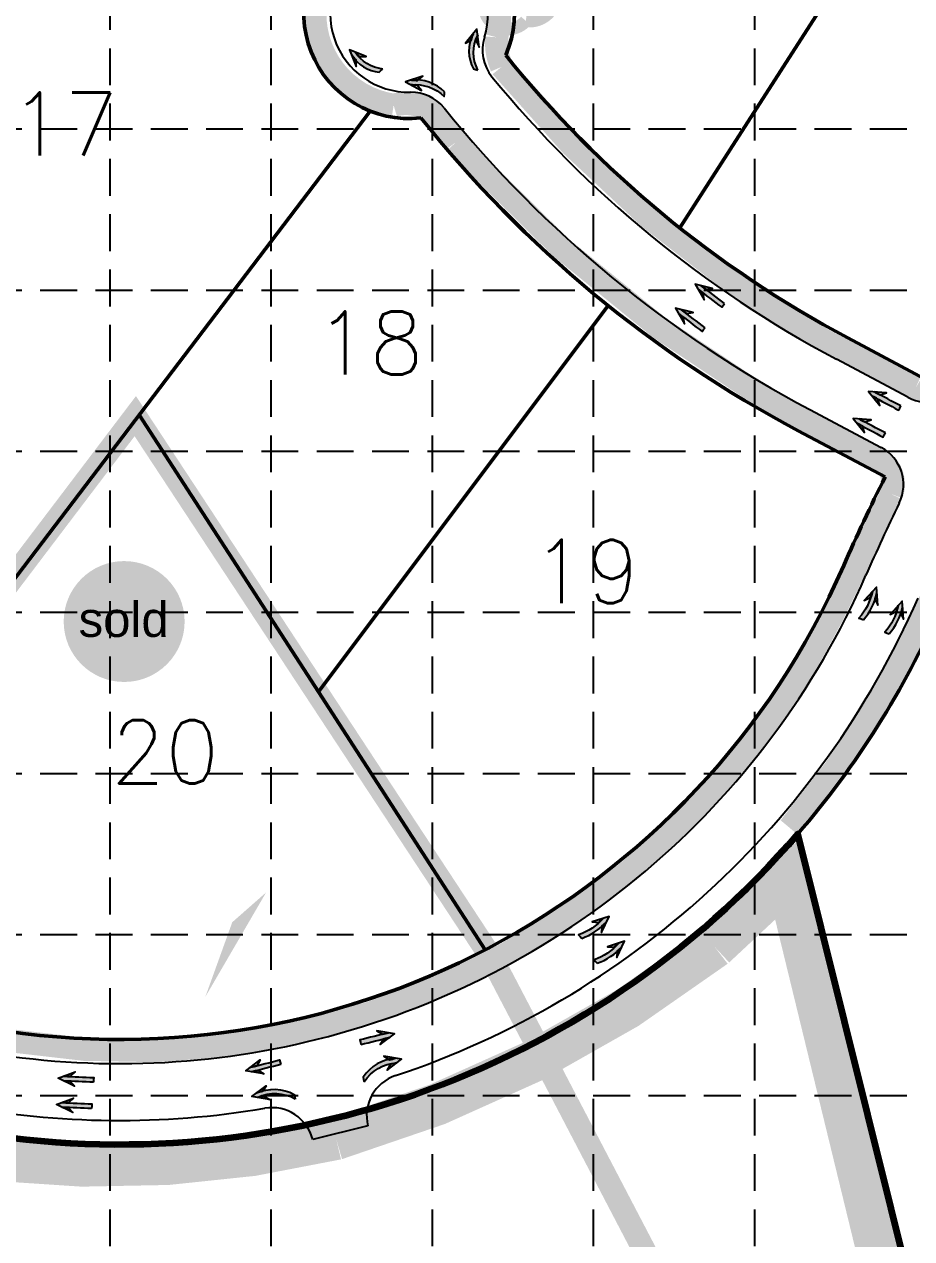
# Model space of a CAD drawing. Header units: feet. Extents: x 3975 to 8879, y 4296 to 7363.
# Drawn here: x 6463 to 6884, y 5379 to 5956 of the extents above; entities that cross this region are included whole.
import ezdxf
from ezdxf.enums import TextEntityAlignment as Align

# ---------------------------------------------------------------- set-up
doc = ezdxf.new("R2010")
doc.units = ezdxf.units.FT
doc.header["$LTSCALE"] = 100
doc.header["$MEASUREMENT"] = 0
for name, pattern in [('BORDER2', [0.875, 0.25, -0.125, 0.25, -0.125, 0, -0.125]), ('DASHED', [0.75, 0.5, -0.25]), ('HIDDEN', [0.375, 0.25, -0.125]), ('PHANTOM', [2.5, 1.25, -0.25, 0.25, -0.25, 0.25, -0.25]), ('PHANTOM2', [1.25, 0.625, -0.125, 0.125, -0.125, 0.125, -0.125])]:
    doc.linetypes.add(name, pattern=pattern)
for name, color, linetype in [('BASE', 7, 'Continuous'), ('E-Storm-Flow Arrows-Phase 2', 7, 'Continuous'), ('EROSION BLANKET', 84, 'Continuous'), ('grid', 254, 'HIDDEN'), ('LIMITS OF DISTURBANCE', 1, 'DASHED'), ('P-Paving-BOC', 7, 'Continuous'), ('P-Storm-Drainage Area-Paving Flow Arrows', 7, 'Continuous'), ('P-Survey-Lot No', 150, 'Continuous'), ('P-Survey-Phase Lines', 150, 'Continuous'), ('SILT FENCE', 200, 'Continuous')]:
    doc.layers.add(name, color=color, linetype=linetype)
for name, color, linetype, lineweight in [('P-Survey-Boundary', 150, 'PHANTOM', 90), ('P-Survey-Lot Lines', 150, 'BORDER2', 50), ('P-Survey-ROW', 150, 'PHANTOM2', 50)]:
    doc.layers.add(name, color=color, linetype=linetype, lineweight=lineweight)
doc.styles.add('L100', font='simplex', dxfattribs={"height": 4})
doc.styles.add('ryland', font='ARIAL.TTF', dxfattribs={"height": 25})

# ---------------------------------------------------------------- blocks, each defined once
blk = doc.blocks.new('Sold')
h = blk.add_hatch(color=7)
h.paths.add_polyline_path([(38.78496247210744, 18.77409050585028, 1), (0.5207856342430404, 18.77409050585028, 1)])
h.paths.add_polyline_path([(2.416219880599712, 10.89449421479345), (36.58703529336928, 10.89449421479345), (36.58703529336928, 27.85845966292506), (2.416219880599712, 27.85845966292506)], flags=24)
at = {"layer": 'BASE', "color": 7, "style": 'ryland'}
blk.add_text('sold', height=11.12714691139804, dxfattribs=at).set_placement((19.50162758698563, 13.90398517682713), align=Align.CENTER)

msp = doc.modelspace()

# ---------------------------------------------------------------- hatches: boundary and pattern name
at = {"layer": 'P-Storm-Drainage Area-Paving Flow Arrows'}
h = msp.add_hatch(color=256, dxfattribs=at)
edge = h.paths.add_edge_path()
edge.add_arc((6694.224054612626, 5942.391969684419), 17.84776077850132, 152.613226998753, 208.0164145558886, ccw=False)
edge.add_arc((-25617.3988731637, 15098.76390264192), 33566.44135351207, 344.17948804407484, 344.18459592013085, ccw=False)
edge.add_line((6677.560962125134, 5947.722739154216), (6679.109435160784, 5944.942949367585))
edge.add_line((6679.109435160784, 5944.942949367585), (6678.018042358291, 5953.440896869814))
edge.add_line((6678.018042358291, 5953.440896869814), (6672.617040927361, 5946.789924494057))
edge.add_line((6672.617040927361, 5946.789924494057), (6675.396830713993, 5948.338397529707))
edge.add_arc((-25619.56300456464, 15099.37956105822), 33566.44135351338, 344.1794880440031, 344.1845959200591)
edge.add_arc((6692.105351657761, 5943.007877676297), 17.88799533007807, 152.6808701775856, 207.9487713770263)
edge.add_line((6676.303686918809, 5934.624097597679), (6677.385752624382, 5934.316268409937))
edge.add_line((6677.385752624382, 5934.316268409937), (6678.46781832995, 5934.008439222191))
h = msp.add_hatch(color=256, dxfattribs=at)
edge = h.paths.add_edge_path()
edge.add_arc((6635.126312894874, 5952.241385995259), 17.79009392633038, 212.7399473470322, 263.9916581824224, ccw=False)
edge.add_arc((-17383.11278063915, -17521.15551953372), 33566.44135350981, 44.34370937089312, 44.348817246949125, ccw=False)
edge.add_line((6622.254144263635, 5940.48005728395), (6625.435876379046, 5940.440298690459))
edge.add_line((6625.435876379046, 5940.440298690459), (6617.521304684009, 5943.7214272896))
edge.add_line((6617.521304684009, 5943.7214272896), (6620.60364031569, 5935.727338407579))
edge.add_line((6620.60364031569, 5935.727338407579), (6620.643398909182, 5938.90907052299))
edge.add_arc((-17384.7235260344, -17522.72650624367), 33566.44135350334, 44.34370937078217, 44.34881724683819)
edge.add_arc((6633.542776536059, 5950.714567734572), 17.8368819593057, 212.8120173273835, 263.9195882020276)
edge.add_line((6631.653420470867, 5932.978032230445), (6632.458793148091, 5933.763525610929))
edge.add_line((6632.458793148091, 5933.763525610929), (6633.264165825318, 5934.549018991407))
h = msp.add_hatch(color=256, dxfattribs=at)
edge = h.paths.add_edge_path()
edge.add_arc((6648.803943745814, 5909.839645575647), 19.56237208706236, 45.01619151302741, 95.63112107069507)
edge.add_arc((3946.23783035243, -27528.31473310143), 33566.44135350864, 85.38007224274997, 85.38518011880598, ccw=False)
edge.add_line((6649.867127515768, 5929.066720952242), (6652.293188989091, 5931.12565896191))
edge.add_line((6652.293188989091, 5931.12565896191), (6644.169097296114, 5928.404375411064))
edge.add_line((6644.169097296114, 5928.404375411064), (6651.742503793607, 5924.398159737422))
edge.add_line((6651.742503793607, 5924.398159737422), (6649.683565783939, 5926.824221210747))
edge.add_arc((3946.054268600198, -27530.55723284293), 33566.44135351027, 85.38007224271522, 85.38518011877123)
edge.add_arc((6648.638632141959, 5907.648182852266), 19.51338588243422, 44.948159099976294, 95.69915348373331, ccw=False)
edge.add_line((6662.449158369719, 5921.433740291453), (6662.540939235629, 5922.554990162203))
edge.add_line((6662.540939235629, 5922.554990162203), (6662.632720101545, 5923.676240032949))
h = msp.add_hatch(color=256, dxfattribs=at)
edge = h.paths.add_edge_path()
edge.add_arc((14597.65730924017, 16045.3489580001), 12859.4581622448, 232.58420089303678, 232.64715304939278, ccw=False)
edge.add_arc((-13530.18861194645, -20889.51970881973), 33566.44135350855, 52.751453849354675, 52.75656172541068, ccw=False)
edge.add_line((6786.698553794438, 5829.950365137237), (6789.85190386538, 5830.376256355839))
edge.add_line((6789.85190386538, 5830.376256355839), (6781.542637469422, 5832.464878380275))
edge.add_line((6781.542637469422, 5832.464878380275), (6785.760715586871, 5825.00739442152))
edge.add_line((6785.760715586871, 5825.00739442152), (6785.334824368269, 5828.160744492464))
edge.add_arc((-13531.55234140323, -20891.30932943389), 33566.44135350271, 52.75145384928143, 52.75656172533745)
edge.add_arc((2041.904395683516, -386.2149109344923), 7817.833291965838, 52.563902351555214, 52.66745159085241, ccw=False)
edge.add_line((6794.179333952025, 5821.393347652261), (6794.861198665108, 5822.28815797465))
edge.add_line((6794.861198665108, 5822.28815797465), (6795.543063378193, 5823.182968297034))
h = msp.add_hatch(color=256, dxfattribs=at)
edge = h.paths.add_edge_path()
edge.add_arc((14588.36371431676, 16033.85517239005), 12859.45816224546, 232.584200893039, 232.647153049395, ccw=False)
edge.add_arc((-13539.48220688006, -20901.01349443061), 33566.44135351472, 52.75145384934069, 52.75656172539681, ccw=False)
edge.add_line((6777.404958871032, 5818.456579526352), (6780.558308941974, 5818.882470744955))
edge.add_line((6780.558308941974, 5818.882470744955), (6772.249042546016, 5820.97109276939))
edge.add_line((6772.249042546016, 5820.97109276939), (6776.467120663465, 5813.513608810636))
edge.add_line((6776.467120663465, 5813.513608810636), (6776.041229444862, 5816.666958881578))
edge.add_arc((-13540.84593633683, -20902.80311505498), 33566.441353517, 52.75145384927812, 52.75656172533413)
edge.add_arc((2032.610800759607, -397.7086965463841), 7817.833291966944, 52.56390235155669, 52.66745159085389, ccw=False)
edge.add_line((6784.885739028619, 5809.899562041375), (6785.567603741702, 5810.794372363765))
edge.add_line((6785.567603741702, 5810.794372363765), (6786.249468454787, 5811.689182686149))
h = msp.add_hatch(color=256, dxfattribs=at)
edge = h.paths.add_edge_path()
edge.add_arc((12921.80274703113, 17125.88589020645), 12859.45816224492, 241.9093667417545, 241.9723188981105, ccw=False)
edge.add_arc((-8849.49869358019, -23878.63426529996), 33566.44135350897, 62.076619698061506, 62.08172757411751, ccw=False)
edge.add_line((6869.343808397037, 5779.821114854145), (6872.386475567327, 5780.752337969641))
edge.add_line((6872.386475567327, 5780.752337969641), (6863.848584526105, 5781.46694735119))
edge.add_line((6863.848584526105, 5781.46694735119), (6869.219309485136, 5774.79150254096))
edge.add_line((6869.219309485136, 5774.79150254096), (6868.28808636964, 5777.834169711251))
edge.add_arc((-8850.554415648396, -23880.62121042244), 33566.44135351005, 62.07661969798366, 62.0817275740397)
edge.add_arc((3194.504194417305, -1123.028742546804), 7817.833291966577, 61.889068200267616, 61.992617439564924, ccw=False)
edge.add_line((6878.112283014575, 5772.589346544393), (6878.640144028271, 5773.582819115843))
edge.add_line((6878.640144028271, 5773.582819115843), (6879.16800504197, 5774.576291687288))
h = msp.add_hatch(color=256, dxfattribs=at)
edge = h.paths.add_edge_path()
edge.add_arc((12914.49439182301, 17113.03809045624), 12859.45816224492, 241.9093667417545, 241.9723188981105, ccw=False)
edge.add_arc((-8856.807048788305, -23891.48206505016), 33566.44135350897, 62.076619698061506, 62.08172757411751, ccw=False)
edge.add_line((6862.035453188922, 5766.97331510394), (6865.078120359211, 5767.904538219436))
edge.add_line((6865.078120359211, 5767.904538219436), (6856.54022931799, 5768.619147600985))
edge.add_line((6856.54022931799, 5768.619147600985), (6861.910954277021, 5761.943702790755))
edge.add_line((6861.910954277021, 5761.943702790755), (6860.979731161525, 5764.986369961046))
edge.add_arc((-8857.86277085651, -23893.46901017265), 33566.44135351005, 62.07661969798366, 62.0817275740397)
edge.add_arc((3187.19583920919, -1135.876542297009), 7817.833291966577, 61.889068200267616, 61.992617439564924, ccw=False)
edge.add_line((6870.80392780646, 5759.741546794188), (6871.331788820155, 5760.735019365638))
edge.add_line((6871.331788820155, 5760.735019365638), (6871.859649833855, 5761.728491937083))
h = msp.add_hatch(color=256, dxfattribs=at)
edge = h.paths.add_edge_path()
edge.add_arc((6840.383875810788, 5691.479915751052), 27.99440703158323, 318.7995526938338, 348.1106776226411)
edge.add_arc((-24873.45880487489, 16603.58259635678), 33566.4413535413, 341.0134751580748, 341.01858303413087, ccw=False)
edge.add_line((6866.804283800646, 5682.882792663408), (6868.196867745575, 5680.021724688627))
edge.add_line((6868.196867745575, 5680.021724688627), (6867.576475858032, 5688.566978570509))
edge.add_line((6867.576475858032, 5688.566978570509), (6861.816389866005, 5682.224450733407))
edge.add_line((6861.816389866005, 5682.224450733407), (6864.677457840791, 5683.617034678333))
edge.add_arc((-24875.58563081434, 16604.31683841251), 33566.44135353528, 341.0134751579976, 341.0185830340536)
edge.add_arc((6838.396284525621, 5692.144601675724), 27.84385707623059, 318.7185213408792, 348.19170897553494, ccw=False)
edge.add_line((6859.320315109063, 5673.774372471255), (6860.383728088997, 5673.407251463794))
edge.add_line((6860.383728088997, 5673.407251463794), (6861.447141068923, 5673.040130456332))
h = msp.add_hatch(color=256, dxfattribs=at)
edge = h.paths.add_edge_path()
edge.add_arc((6852.613090059752, 5684.812687592801), 27.99440703158186, 318.7995526938313, 348.1106776226385)
edge.add_arc((-24861.22959062593, 16596.91536820873), 33566.44135354461, 341.0134751580583, 341.01858303411433, ccw=False)
edge.add_line((6879.033498049607, 5676.215564505155), (6880.426081994537, 5673.354496530374))
edge.add_line((6880.426081994537, 5673.354496530374), (6879.805690106993, 5681.899750412258))
edge.add_line((6879.805690106993, 5681.899750412258), (6874.045604114967, 5675.557222575155))
edge.add_line((6874.045604114967, 5675.557222575155), (6876.906672089753, 5676.949806520082))
edge.add_arc((-24863.35641654498, 16597.64961025426), 33566.44135351598, 341.0134751579863, 341.0185830340423)
edge.add_arc((6850.625498774583, 5685.477373517469), 27.84385707622933, 318.718521340882, 348.19170897553823, ccw=False)
edge.add_line((6871.549529358025, 5667.107144313002), (6872.612942337959, 5666.740023305541))
edge.add_line((6872.612942337959, 5666.740023305541), (6873.676355317885, 5666.372902298081))
h = msp.add_hatch(color=256, dxfattribs=at)
edge = h.paths.add_edge_path()
edge.add_arc((6718.59393805306, 5548.239266418341), 27.994407031583, 289.0715776302445, 318.3827025590519)
edge.add_arc((-15410.25083296331, 30750.54137530481), 33566.44135354068, 311.2855000944742, 311.2906079705302, ccw=False)
edge.add_line((6737.273978109184, 5527.672191097911), (6737.064529201475, 5524.497111389454))
edge.add_line((6737.064529201475, 5524.497111389454), (6740.763231179204, 5532.225361752888))
edge.add_line((6740.763231179204, 5532.225361752888), (6732.616083000352, 5529.573904313707))
edge.add_line((6732.616083000352, 5529.573904313707), (6735.791162708811, 5529.364455405994))
edge.add_arc((-15411.73364832287, 30752.2336396333), 33566.44135352909, 311.2855000943988, 311.2906079704548)
edge.add_arc((6717.197540918629, 5549.802084878136), 27.84385707622947, 288.9905462772943, 318.46373391195027, ccw=False)
edge.add_line((6726.258270057835, 5523.473705430334), (6726.999677758027, 5522.627573276292))
edge.add_line((6726.999677758027, 5522.627573276292), (6727.741085458214, 5521.781441122253))
h = msp.add_hatch(color=256, dxfattribs=at)
edge = h.paths.add_edge_path()
edge.add_arc((6725.907496031568, 5536.385259409899), 27.994407031583, 289.0715776302445, 318.3827025590519)
edge.add_arc((-15402.9372749848, 30738.68736829637), 33566.44135354068, 311.2855000944742, 311.2906079705302, ccw=False)
edge.add_line((6744.587536087693, 5515.818184089469), (6744.378087179984, 5512.643104381013))
edge.add_line((6744.378087179984, 5512.643104381013), (6748.076789157712, 5520.371354744446))
edge.add_line((6748.076789157712, 5520.371354744446), (6739.92964097886, 5517.719897305265))
edge.add_line((6739.92964097886, 5517.719897305265), (6743.104720687319, 5517.510448397552))
edge.add_arc((-15404.42009034437, 30740.37963262486), 33566.44135352909, 311.2855000943988, 311.2906079704548)
edge.add_arc((6724.511098897137, 5537.948077869694), 27.84385707622947, 288.9905462772943, 318.46373391195027, ccw=False)
edge.add_line((6733.571828036344, 5511.619698421892), (6734.313235736536, 5510.77356626785))
edge.add_line((6734.313235736536, 5510.77356626785), (6735.054643436722, 5509.927434113811))
h = msp.add_hatch(color=256, dxfattribs=at)
edge = h.paths.add_edge_path()
edge.add_arc((9732.55978004439, -7006.474086672412), 12859.45816224465, 103.93078166689162, 103.99373382324751, ccw=False)
edge.add_arc((-1542.423104856461, 38029.4560197231), 33566.44135352705, 284.0980346231889, 284.1031424992449, ccw=False)
edge.add_line((6633.749179809884, 5474.023417602378), (6632.112167059622, 5471.294830192107))
edge.add_line((6632.112167059622, 5471.294830192107), (6638.933286345544, 5476.479285967521))
edge.add_line((6638.933286345544, 5476.479285967521), (6630.474805069611, 5477.843230432907))
edge.add_line((6630.474805069611, 5477.843230432907), (6633.20339247988, 5476.206217682641))
edge.add_arc((-1542.968892155859, 38031.63881980336), 33566.44135351959, 284.0980346231382, 284.1031424991942)
edge.add_arc((4742.94286068483, 13062.08204981293), 7817.833291967428, 283.9104831253941, 284.0140323646914, ccw=False)
edge.add_line((6622.394120814995, 5473.526169950846), (6622.667014480003, 5472.43476991071))
edge.add_line((6622.667014480003, 5472.43476991071), (6622.939908145005, 5471.343369870579))
h = msp.add_hatch(color=256, dxfattribs=at)
edge = h.paths.add_edge_path()
edge.add_arc((6641.286573970077, 5442.652616279553), 20.05871323974239, 93.80411992801822, 146.7468299279351, ccw=False)
edge.add_arc((-1539.118779100359, 38017.3707072255), 33566.44135350725, 284.09803462319735, 284.10314249925335, ccw=False)
edge.add_line((6637.053505565986, 5461.938105125187), (6635.416492815724, 5459.209517714915))
edge.add_line((6635.416492815724, 5459.209517714915), (6642.237612101645, 5464.393973490329))
edge.add_line((6642.237612101645, 5464.393973490329), (6633.779130825713, 5465.757917955715))
edge.add_line((6633.779130825713, 5465.757917955715), (6636.507718235981, 5464.12090520545))
edge.add_arc((-1539.66456640996, 38019.55350732616), 33566.44135352207, 284.0980346231551, 284.1031424992111)
edge.add_arc((6640.766571647512, 5444.791247216655), 20.10450871398841, 93.86909122421561, 146.6818586316943)
edge.add_line((6623.966570981851, 5455.834401125961), (6624.239464646858, 5454.743001085826))
edge.add_line((6624.239464646858, 5454.743001085826), (6624.51235831186, 5453.651601045695))
h = msp.add_hatch(color=256, dxfattribs=at)
edge = h.paths.add_edge_path()
edge.add_arc((9710.876792712403, -7011.892869100247), 12859.45816224404, 104.0689819833824, 104.1319341397383)
edge.add_arc((-1526.305968711233, 38033.48384358834), 33566.44135351382, 283.9595733073993, 283.9646811834553)
edge.add_line((6574.072882765269, 5459.109749809735), (6576.801067666245, 5457.472066340289))
edge.add_line((6576.801067666245, 5457.472066340289), (6568.342921944364, 5458.838090112929))
edge.add_line((6568.342921944364, 5458.838090112929), (6575.165315518949, 5464.020868895921))
edge.add_line((6575.165315518949, 5464.020868895921), (6573.527632049507, 5461.292683994942))
edge.add_arc((-1526.851219437197, 38035.66677778374), 33566.44135352618, 283.95957330741203, 283.96468118346803, ccw=False)
edge.add_arc((4672.873863220374, 13044.5711484587), 7817.833291967667, 284.0486834419331, 284.1522326812304)
edge.add_line((6584.326887670585, 5464.012810425934), (6584.599513028463, 5462.921343333325))
edge.add_line((6584.599513028463, 5462.921343333325), (6584.872138386345, 5461.829876240721))
h = msp.add_hatch(color=256, dxfattribs=at)
edge = h.paths.add_edge_path()
edge.add_arc((5907.764829386829, -7392.557982479745), 12859.45816224157, 87.37815083907608, 87.4411029954321)
edge.add_arc((8081.380068114127, 38982.38823198745), 33566.44135350649, 267.2687421630663, 267.2738500391223)
edge.add_line((6484.88150339738, 5453.934979991949), (6487.02439114116, 5451.582740183265))
edge.add_line((6487.02439114116, 5451.582740183265), (6479.314931973027, 5455.320451961194))
edge.add_line((6479.314931973027, 5455.320451961194), (6487.338419238514, 5458.325431511964))
edge.add_line((6487.338419238514, 5458.325431511964), (6484.986179429832, 5456.18254376818))
edge.add_arc((8081.484744126175, 38984.63579577389), 33566.44135351571, 267.26874216310193, 267.27385003915794, ccw=False)
edge.add_arc((6842.382335974468, 13265.84738970345), 7817.833291966761, 267.357852297625, 267.4614015369223)
edge.add_line((6496.11168586843, 5455.686442715293), (6496.0593478522, 5454.562660827172))
edge.add_line((6496.0593478522, 5454.562660827172), (6496.007009835972, 5453.43887893906))
h = msp.add_hatch(color=256, dxfattribs=at)
edge = h.paths.add_edge_path()
edge.add_arc((6582.179645351863, 5427.881239010676), 20.05871323974261, 61.31588587869461, 114.25859587861)
edge.add_arc((-1523.536428140286, 38021.26488326202), 33566.44135351136, 283.9595733073824, 283.9646811834384)
edge.add_line((6576.842423326013, 5446.890789483415), (6579.570608226989, 5445.253106013968))
edge.add_line((6579.570608226989, 5445.253106013968), (6571.112462505108, 5446.619129786609))
edge.add_line((6571.112462505108, 5446.619129786609), (6577.934856079693, 5451.801908569601))
edge.add_line((6577.934856079693, 5451.801908569601), (6576.297172610251, 5449.073723668623))
edge.add_arc((-1524.081678876453, 38023.44781745743), 33566.44135352618, 283.95957330741203, 283.96468118346803, ccw=False)
edge.add_arc((6581.632419922424, 5430.013066637381), 20.10450871398872, 61.38085717493368, 114.1936245824117, ccw=False)
edge.add_line((6591.262181446674, 5447.66126664806), (6591.534806804552, 5446.569799555451))
edge.add_line((6591.534806804552, 5446.569799555451), (6591.807432162433, 5445.478332462847))
h = msp.add_hatch(color=256, dxfattribs=at)
edge = h.paths.add_edge_path()
edge.add_arc((5906.908311101317, -7405.057571386715), 12859.45816224326, 87.37815083907276, 87.44110299542874)
edge.add_arc((8080.523549819241, 38969.88864308214), 33566.44135350599, 267.2687421630837, 267.2738500391397)
edge.add_line((6484.024985112696, 5441.435391086638), (6486.167872856478, 5439.083151277954))
edge.add_line((6486.167872856478, 5439.083151277954), (6478.458413688345, 5442.820863055883))
edge.add_line((6478.458413688345, 5442.820863055883), (6486.481900953831, 5445.825842606653))
edge.add_line((6486.481900953831, 5445.825842606653), (6484.129661145149, 5443.682954862867))
edge.add_arc((8080.628225851693, 38972.13620687877), 33566.44135352638, 267.26874216308534, 267.2738500391414, ccw=False)
edge.add_arc((6841.525817689785, 13253.34780079864), 7817.833291967262, 267.3578522976252, 267.4614015369225)
edge.add_line((6495.255167583747, 5443.186853809981), (6495.202829567516, 5442.063071921863))
edge.add_line((6495.202829567516, 5442.063071921863), (6495.15049155129, 5440.939290033747))

# ---------------------------------------------------------------- linework, layer by layer
at = {"layer": 'BASE', "color": 170, "const_width": 6}
msp.add_lwpolyline([(6681.637006477639, 5966.914305297488, 0.5205670505517462), (6681.637006477639, 5966.914305297488, 0.7651954600696135), (6701.194511132018, 5957.426266779195, 0.4178788784126488), (6715.238447475322, 5968.011930244267, 0.6649002420699669), (6704.453051895891, 5987.695851335381, 0.744833174426672), (6690.922884082122, 6008.852488308357, 0.9756416855879776), (6668.661262124866, 6011.456299726133, 0.5205670505517462), (6655.607145737563, 5996.589687125873, 0.5205670505517462), (6665.279359703204, 5986.067975822742, 0.5402640007904789), (6681.637006477639, 5966.914305297488)], format="xyb", close=True, dxfattribs=at)
at = {"layer": 'E-Storm-Flow Arrows-Phase 2', "elevation": 57036.42817382812}
for points in [[(6916.226238889591, 5940.429562985402, 0, 10.00000022769335, 0), (6902.557524801564, 5913.724390075186, 0, 0, 0), (6882.923809716352, 5875.365130173785, 0, 0, 0)], [(6860.278002728252, 5815.017048202848, 0, 10.00000022769336, 0), (6858.653949754884, 5785.061039508023, 0, 0, 0), (6856.329242880511, 5742.181317920366, 0, 0, 0)], [(6825.031976621119, 5803.521413204699, 0, 10.00000022769335, 0), (6803.258165004723, 5782.884040971819, 0, 0, 0), (6771.982303146591, 5753.240558496549, 0, 0, 0)], [(6713.194173612069, 5688.511644986843, 0, 10.00000022769335, 0), (6691.420361995673, 5667.874272753962, 0, 0, 0), (6660.144500137541, 5638.230790278692, 0, 0, 0)], [(6849.922653413774, 5655.45396933251, 0, 10.00000022769336, 0), (6848.298600440407, 5625.497960637685, 0, 0, 0), (6845.973893566033, 5582.618239050028, 0, 0, 0)], [(6617.807319163982, 5553.992940575972, 0, 10.00000022769336, 0), (6635.242594348965, 5529.57960028406, 0, 0, 0), (6660.199849280775, 5494.633782054188, 0, 0, 0)], [(6577.946536793408, 5543.579518724426, 0, 10.00000022769335, 0), (6558.399822118675, 5519.789847179119, 0, 0, 0), (6544.419123351403, 5481.019407971304, 0, 0, 0)]]:
    msp.add_lwpolyline(points, format="xyseb", dxfattribs=at)
at = {"layer": 'EROSION BLANKET', "color": 84, "linetype": 'ByBlock', "const_width": 11}
for points in [[(7211.571171779293, 6218.541745579134), (7205.28218944658, 6211.527739420142), (6974.926504297631, 5895.087396278102, 0.01750171257554338), (6905.255232754504, 5791.980944395898, -0.5355120632048825), (6886.208421930094, 5783.229349826379, -0.1144008553294668), (6689.698143987471, 5935.551885991601, -0.1190040965471974), (6687.353867256954, 5949.609210210072, 2.61140090927186), (6638.45132078498, 5917.327234834493, -0.3043115888130599), (6659.701508947192, 5910.855285824149, -0.3451952699390871)], [(7568.590705241111, 5686.998422288889), (7569.872894261442, 5694.943283857099, 0.3339709419699434), (7310.214318307057, 6166.50816867602), (7260.231952352342, 6199.432792224952, 0.4025991076295568), (7241.476056263104, 6195.961516417725), (6988.802184650905, 5847.618698883605), (6960.1704869029, 5806.453446750045), (6928.022624122574, 5753.23982569349, 0.4287028723102003), (6933.029735697544, 5734.90237926927, -0.1572240019603679), (7023.68767398301, 5659.634414116925, 0.2007749867875297), (7036.511632893134, 5652.706622869573, -3.098252794138687), (6990.088988478712, 5632.654935644361, 0.295076764017979), (6988.009415286238, 5644.951774923595), (6979.297727228992, 5655.423399164736, 0.1321703364906283), (6915.177932678385, 5700.627278193948, 0.3860971526662265), (6898.541438070753, 5693.872676924604, -0.07809693559282326), (6826.364848929405, 5574.282085967856, 1.191614003543195)], [(6668.096434800804, 5899.804415326074), (6675.092323799528, 5892.177022774127, 0.09641511592745866), (6867.797136020623, 5749.799073022308, -0.3876508844492801), (6874.793025019348, 5732.637443957103), (6846.173489448674, 5674.160787216655, -0.08425999434670182), (6776.903524291416, 5577.799388726264, -0.1156573168268072), (6627.336000025231, 5486.281228382271, -0.1211775602172917), (6457.419152574987, 5473.061937162582), (6437.387638603741, 5476.69658401465)]]:
    msp.add_lwpolyline(points, format="xyb", dxfattribs=at)
msp.add_lwpolyline([(6659.828563917488, 5911.245504153994), (6668.096434800804, 5899.804415326074)], dxfattribs=at)
at = {"layer": 'grid', "color": 253, "linetype": 'HIDDEN', "ltscale": 0.7}
for p, q in [((6503.719592283705, 7283.096206917875), (6503.719592283705, 4605.258333728414)), ((6580.219592283722, 7283.096206917875), (6580.219592283722, 4605.258333728414)), ((6656.719592283737, 7283.096206917875), (6656.719592283737, 4605.258333728414)), ((6733.219592283753, 7283.096206917875), (6733.219592283753, 4605.258333728414)), ((6809.719592283769, 7283.096206917875), (6809.719592283769, 4605.258333728414)), ((4055.719592283204, 5906.096206917592), (8798.719592284177, 5906.096206917592)), ((4055.719592283204, 5829.596206917577), (8798.719592284177, 5829.596206917577)), ((4055.719592283204, 5753.09620691756), (8798.719592284177, 5753.09620691756)), ((4055.719592283204, 5676.596206917545), (8798.719592284177, 5676.596206917545)), ((4055.719592283204, 5600.096206917529), (8798.719592284177, 5600.096206917529)), ((4055.719592283204, 5523.596206917513), (8798.719592284177, 5523.596206917513)), ((4055.719592283204, 5447.096206917498), (8798.719592284177, 5447.096206917498))]:
    msp.add_line(p, q, dxfattribs=at)
at = {"layer": 'LIMITS OF DISTURBANCE', "ltscale": 1.2, "const_width": 20}
msp.add_lwpolyline([(7331.567630040239, 5639.5620655325), (7113.695589678979, 5274.182013418544), (6927.061499817732, 5154.706853332005), (6918.287787895968, 5167.287278027874), (6825.198646738454, 5549.668953406945), (6790.894945482736, 5517.638693272263, -0.093418098452288), (6611.183803569196, 5426.543468707558, -0.1287386968742806), (6370.651054710315, 5432.171591735918), (6428.605280850772, 5199.500259098077), (6173.989098830554, 5246.931621970256), (5999.072936301336, 5241.931195901034), (5991.073903871611, 4851.105512068629), (5958.958972185877, 4857.141259755957), (5891.519555677964, 4597.089300677872), (5498.203310712035, 4695.312543252028), (5435.20373437552, 4683.71992147711), (4816.248620462908, 6301.573830089794)], format="xyb", dxfattribs=at)
at = {"layer": 'P-Paving-BOC'}
for p, q in [((6882.509305332731, 5778.693240639757), (6848.606875885675, 5796.726954684601)), ((6835.927047811356, 5772.889547946331), (6869.829477258454, 5754.855833901465)), ((6626.240608478358, 5432.776947232795), (6600.053839449572, 5426.199997416025))]:
    msp.add_line(p, q, dxfattribs=at)
for centre, radius, start, end in [((6645.823856205526, 5961.006223582861), 37.49999999999928, 342.3368098243473, 270.9940216851148), ((6700.613111365454, 5943.55951847788), 19.99999999999929, 162.3368098243471, 219.2547609739601), ((7100.559755954252, 6270.385055243716), 536.5000000001108, 219.2547609739617, 241.9901555624921), ((6646.821370860477, 5903.514876716458), 19.99999999999987, 38.95727214027613, 90.99402168511354), ((7100.55975595418, 6270.385055243628), 563.4999999999994, 218.9572721402763, 241.9901555624897), ((6891.901770572937, 5796.350578964418), 19.99999999999933, 241.9901555624918, 329.9335719164353), ((6860.437012018248, 5737.198495576806), 19.99999999999988, 334.0467392085581, 61.99015556249308), ((7699.794797074905, 5328.663602740454), 913.5000000000135, 154.0467392085549, 156.4150919334777), ((6508.386200410804, 5848.803541405918), 386.499999999999, 284.0313896606127, 336.4150919334778), ((6508.386200410803, 5848.803541405918), 413.4999999999997, 288.4596529727517, 336.4150919334778), ((6508.386200410803, 5848.80354140592), 386.5000000000015, 259.2431025551565, 284.0313896606127), ((6645.64824419608, 5437.608476581583), 20.00000000000028, 108.4596529727509, 193.9796034370717), ((6508.386200410804, 5848.803541405916), 413.4999999999981, 259.2431025551564, 279.5954091251141), ((6580.646203731851, 5421.368468067239), 19.99999999999974, 13.97960343707172, 99.59540912511349)]:
    msp.add_arc(centre, radius, start, end, dxfattribs=at)
at = {"layer": 'P-Storm-Drainage Area-Paving Flow Arrows'}
for points in [[(6678.46781832995, 5934.008439222191, -0.2465638242081005), (6678.376642292355, 5950.601847123085, -2.228731374401946e-05), (6677.560962125134, 5947.722739154216), (6679.109435160784, 5944.942949367585), (6678.018042358291, 5953.440896869814), (6672.617040927361, 5946.789924494057), (6675.396830713993, 5948.338397529707, 2.228731374401946e-05), (6676.212510881217, 5951.217505498574, 0.2459377307504759), (6676.303686918809, 5934.624097597679), (6677.385752624382, 5934.316268409937), (6678.46781832995, 5934.008439222191)], [(6633.264165825318, 5934.549018991407, -0.2274317155198447), (6620.162461542155, 5942.620024625818, -2.228731374401946e-05), (6622.254144263635, 5940.48005728395), (6625.435876379046, 5940.440298690459), (6617.521304684009, 5943.7214272896), (6620.60364031569, 5935.727338407579), (6620.643398909182, 5938.90907052299, 2.228731374401946e-05), (6618.551716187707, 5941.049037864861, 0.2267703493281125), (6631.653420470867, 5932.978032230445), (6632.458793148091, 5933.763525610929), (6633.264165825318, 5934.549018991407)], [(6662.632720101545, 5923.676240032949, 0.2245113534268866), (6646.884416146465, 5929.307614536687, -2.228731374401946e-05), (6649.867127515768, 5929.066720952242), (6652.293188989091, 5931.12565896191), (6644.169097296114, 5928.404375411064), (6651.742503793607, 5924.398159737422), (6649.683565783939, 5926.824221210747, 2.228731374401946e-05), (6646.700854414637, 5927.065114795194, -0.2251350568302422), (6662.449158369719, 5921.433740291453), (6662.540939235629, 5922.554990162203), (6662.632720101545, 5923.676240032949)], [(6795.543063378193, 5823.182968297034, -0.0002746806068187717), (6784.316452212398, 5831.761494311105, -2.228731374401946e-05), (6786.698553794438, 5829.950365137237), (6789.85190386538, 5830.376256355839), (6781.542637469422, 5832.464878380275), (6785.760715586871, 5825.00739442152), (6785.334824368269, 5828.160744492464, 2.228731374401946e-05), (6782.952722786231, 5829.971873666334, -0.0004518188216629681), (6794.179333952025, 5821.393347652261), (6794.861198665108, 5822.28815797465), (6795.543063378193, 5823.182968297034)], [(6786.249468454787, 5811.689182686149, -0.0002746806068187717), (6775.022857288992, 5820.26770870022, -2.228731374401946e-05), (6777.404958871032, 5818.456579526352), (6780.558308941974, 5818.882470744955), (6772.249042546016, 5820.97109276939), (6776.467120663465, 5813.513608810636), (6776.041229444862, 5816.666958881578, 2.228731374401946e-05), (6773.659127862824, 5818.47808805545, -0.0004518188216629681), (6784.885739028619, 5809.899562041375), (6785.567603741702, 5810.794372363765), (6786.249468454787, 5811.689182686149)], [(6879.16800504197, 5774.576291687288, -0.0002746806068187717), (6866.69971673664, 5781.222320093578, -2.228731374401946e-05), (6869.343808397037, 5779.821114854145), (6872.386475567327, 5780.752337969641), (6863.848584526105, 5781.46694735119), (6869.219309485136, 5774.79150254096), (6868.28808636964, 5777.834169711251, 2.228731374401946e-05), (6865.643994709245, 5779.235374950687, -0.0004518188216629681), (6878.112283014575, 5772.589346544393), (6878.640144028271, 5773.582819115843), (6879.16800504197, 5774.576291687288)], [(6871.859649833855, 5761.728491937083, -0.0002746806068187717), (6859.391361528525, 5768.374520343373, -2.228731374401946e-05), (6862.035453188922, 5766.97331510394), (6865.078120359211, 5767.904538219436), (6856.54022931799, 5768.619147600985), (6861.910954277021, 5761.943702790755), (6860.979731161525, 5764.986369961046, 2.228731374401946e-05), (6858.33563950113, 5766.387575200482, -0.0004518188216629681), (6870.80392780646, 5759.741546794188), (6871.331788820155, 5760.735019365638), (6871.859649833855, 5761.728491937083)]]:
    msp.add_lwpolyline(points, format="xyb", dxfattribs=at)
at = {"layer": 'P-Storm-Drainage Area-Paving Flow Arrows', "elevation": 471.7338899777806}
for points in [[(6861.447141068923, 5673.040130456332, 0.1285958160371672), (6867.777729921218, 5685.712456862911, -2.228731374401946e-05), (6866.804283800646, 5682.882792663408), (6868.196867745575, 5680.021724688627), (6867.576475858032, 5688.566978570509), (6861.816389866005, 5682.224450733407), (6864.677457840791, 5683.617034678333, 2.228731374401946e-05), (6865.650903961367, 5686.446698877835, -0.129314707240741), (6859.320315109063, 5673.774372471255), (6860.383728088997, 5673.407251463794), (6861.447141068923, 5673.040130456332)], [(6873.676355317885, 5666.372902298081, 0.1285958160371672), (6880.006944170181, 5679.045228704659, -2.228731374401946e-05), (6879.033498049607, 5676.215564505155), (6880.426081994537, 5673.354496530374), (6879.805690106993, 5681.899750412258), (6874.045604114967, 5675.557222575155), (6876.906672089753, 5676.949806520082, 2.228731374401946e-05), (6877.880118210329, 5679.779470719583, -0.129314707240741), (6871.549529358025, 5667.107144313002), (6872.612942337959, 5666.740023305541), (6873.676355317885, 5666.372902298081)], [(6727.741085458214, 5521.781441122253, 0.1285958160371672), (6739.522490092245, 5529.646726661947, -2.228731374401946e-05), (6737.273978109184, 5527.672191097911), (6737.064529201475, 5524.497111389454), (6740.763231179204, 5532.225361752888), (6732.616083000352, 5529.573904313707), (6735.791162708811, 5529.364455405994, 2.228731374401946e-05), (6738.039674691873, 5531.338990970026, -0.129314707240741), (6726.258270057835, 5523.473705430334), (6726.999677758027, 5522.627573276292), (6727.741085458214, 5521.781441122253)], [(6735.054643436722, 5509.927434113811, 0.1285958160371672), (6746.836048070753, 5517.792719653506, -2.228731374401946e-05), (6744.587536087693, 5515.818184089469), (6744.378087179984, 5512.643104381013), (6748.076789157712, 5520.371354744446), (6739.92964097886, 5517.719897305265), (6743.104720687319, 5517.510448397552, 2.228731374401946e-05), (6745.353232670382, 5519.484983961584, -0.129314707240741), (6733.571828036344, 5511.619698421892), (6734.313235736536, 5510.77356626785), (6735.054643436722, 5509.927434113811)], [(6622.939908145005, 5471.343369870579, -0.0002746806068187717), (6636.65143987703, 5474.752446637635, -2.228731374401946e-05), (6633.749179809884, 5474.023417602378), (6632.112167059622, 5471.294830192107), (6638.933286345544, 5476.479285967521), (6630.474805069611, 5477.843230432907), (6633.20339247988, 5476.206217682641, 2.228731374401946e-05), (6636.105652547027, 5476.935246717896, -0.0004518188216629681), (6622.394120814995, 5473.526169950846), (6622.667014480003, 5472.43476991071), (6622.939908145005, 5471.343369870579)], [(6584.872138386345, 5461.829876240721, 0.0002746806068187717), (6571.168869398581, 5458.387736515057, 2.228731374401946e-05), (6574.072882765269, 5459.109749809735), (6576.801067666245, 5457.472066340289), (6568.342921944364, 5458.838090112929), (6575.165315518949, 5464.020868895921), (6573.527632049507, 5461.292683994942, -2.228731374401946e-05), (6570.623618682817, 5460.570670700264, 0.0004518188216629681), (6584.326887670585, 5464.012810425934), (6584.599513028463, 5462.921343333325), (6584.872138386345, 5461.829876240721)], [(6624.51235831186, 5453.651601045695, -0.2352049242399841), (6639.955765633131, 5462.667134160444, -2.228731374401946e-05), (6637.053505565986, 5461.938105125187), (6635.416492815724, 5459.209517714915), (6642.237612101645, 5464.393973490329), (6633.779130825713, 5465.757917955715), (6636.507718235981, 5464.12090520545, 2.228731374401946e-05), (6639.409978303128, 5464.849934240706, 0.2346066562531708), (6623.966570981851, 5455.834401125961), (6624.239464646858, 5454.743001085826), (6624.51235831186, 5453.651601045695)], [(6496.007009835972, 5453.43887893906, 0.0002746806068187717), (6481.892473118076, 5454.077439884546, 2.228731374401946e-05), (6484.88150339738, 5453.934979991949), (6487.02439114116, 5451.582740183265), (6479.314931973027, 5455.320451961194), (6487.338419238514, 5458.325431511964), (6484.986179429832, 5456.18254376818, -2.228731374401946e-05), (6481.997149150528, 5456.325003660775, 0.0004518188216629681), (6496.11168586843, 5455.686442715293), (6496.0593478522, 5454.562660827172), (6496.007009835972, 5453.43887893906)], [(6591.807432162433, 5445.478332462847, 0.2352049242399841), (6573.938409959324, 5446.168776188738, 2.228731374401946e-05), (6576.842423326013, 5446.890789483415), (6579.570608226989, 5445.253106013968), (6571.112462505108, 5446.619129786609), (6577.934856079693, 5451.801908569601), (6576.297172610251, 5449.073723668623, -2.228731374401946e-05), (6573.393159243561, 5448.351710373944, -0.2346066562531708), (6591.262181446674, 5447.66126664806), (6591.534806804552, 5446.569799555451), (6591.807432162433, 5445.478332462847)], [(6495.15049155129, 5440.939290033747, 0.0002746806068187717), (6481.035954833392, 5441.577850979234, 2.228731374401946e-05), (6484.024985112696, 5441.435391086638), (6486.167872856478, 5439.083151277954), (6478.458413688345, 5442.820863055883), (6486.481900953831, 5445.825842606653), (6484.129661145149, 5443.682954862867, -2.228731374401946e-05), (6481.140630865843, 5443.825414755463, 0.0004518188216629681), (6495.255167583747, 5443.186853809981), (6495.202829567516, 5442.063071921863), (6495.15049155129, 5440.939290033747)]]:
    msp.add_lwpolyline(points, format="xyb", dxfattribs=at)
at = {"layer": 'P-Survey-Boundary', "color": 7, "linetype": 'Continuous'}
msp.add_lwpolyline([(7321.698057695427, 5643.104620030987), (7106.09888251486, 5282.664617171342), (6930.118841495976, 5170.425638269211), (6830.312374631881, 5571.335456121529, -0.2679438378217789), (6429.063220741918, 5431.271668495057), (6356.807992162486, 5444.998764315614), (6414.661050971965, 5212.610423176457), (6174.479118325678, 5257.234534801088), (5988.945947777127, 5251.602473272091), (5981.130911578904, 4863.23642680438), (5951.155379510936, 4870.842437243157), (5884.848605756316, 4609.525306665441), (5498.820172925957, 4706.628230679811), (5441.678255831914, 4696.208945178326, 0.003285907777149729), (5414.599644145794, 4767.188474590042), (5206.953749439431, 5300.9191861025), (5107.501224039069, 5584.131465482279), (4831.560401239404, 6293.406704930021)], format="xyb", dxfattribs=at)
at = {"layer": 'P-Survey-Lot Lines', "color": 7, "linetype": 'Continuous'}
for p, q in [((6904.546563125435, 6061.921704651806), (6774.219118594292, 5859.134780584105)), ((6627.292535637423, 5914.567121976541), (6414.32379368005, 5634.287498765403)), ((6740.308628377863, 5822.228692932445), (6602.73195536473, 5638.842271475269)), ((6517.719945417701, 5770.363028836905), (6602.73195536473, 5638.842271475269)), ((6602.73195536473, 5638.842271475269), (6681.900724293367, 5516.361501342078))]:
    msp.add_line(p, q, dxfattribs=at)
at = {"layer": 'P-Survey-Phase Lines', "color": 7, "linetype": 'ByBlock'}
msp.add_lwpolyline([(5773.041499258108, 7110.225780166576, 16, 16, 0), (5893.187534440085, 6767.694763203979, 11, 11, 0), (5937.525149732015, 6670.557288501905, 11, 11, 0), (6244.320710471477, 6337.839534958244, 11, 11, 0), (6219.026814310282, 6313.192461795068, 11, 11, 0), (6416.721756524164, 6089.614884119293, 11, 11, 0), (6357.035018778455, 6004.687073149715, 11, 11, 0), (6414.691968693105, 5636.270056115713, 11, 11, 0), (6515.855936753554, 5769.728049555535, 11, 11, 0), (6684.887241295781, 5512.515362612914, 11, 11, 0), (6815.50041001832, 5262.320524369674, 11, 11, 0)], format="xyseb", dxfattribs=at)
at = {"layer": 'P-Survey-ROW', "color": 7, "linetype": 'Continuous'}
for p, q in [((6854.007543398792, 5806.879924221281), (6895.181801447404, 5784.978107514698)), ((6830.52638029828, 5762.736578409629), (6871.700638346892, 5740.834761703049))]:
    msp.add_line(p, q, dxfattribs=at)
for centre, radius, start, end in [((6645.823856205526, 5961.006223582862), 50, 336.5116291999036, 276.4602763784461), ((7100.55975595418, 6270.385055243628), 524.9999999999992, 218.8476247036889, 241.9901555624897), ((7100.55975595418, 6270.385055243628), 574.9999999999992, 218.6421602988337, 241.9901555624897), ((7699.794797074894, 5328.663602740462), 925, 153.5388787297121, 156.415091933448), ((6508.386200410803, 5848.803541405918), 375, 259.2431025551565, 336.4150919334778), ((6508.379548188092, 5848.807725910397), 425.0077708041028, 319.2421157554257, 336.4149337514963)]:
    msp.add_arc(centre, radius, start, end, dxfattribs=at)

# ---------------------------------------------------------------- block references
at = {"layer": 'SILT FENCE', "linetype": 'ByBlock', "xscale": 1.5, "yscale": 1.5, "zscale": 1.5}
msp.add_blockref('Sold', (6481.094471168971, 5644.046933271671), dxfattribs=at)

# ---------------------------------------------------------------- texts
at = {"layer": 'P-Survey-Lot No', "color": 7, "style": 'L100'}
for s, p in [('17', (6482.062491857959, 5893.413943137736)), ('18', (6627.017002309928, 5789.490253545007)), ('19', (6729.740665079306, 5680.998483863519)), ('20', (6530.000210849007, 5595.347079312079))]:
    msp.add_text(s, height=30, dxfattribs=at).set_placement(p, align=Align.CENTER)

doc.saveas('drawing.dxf')
